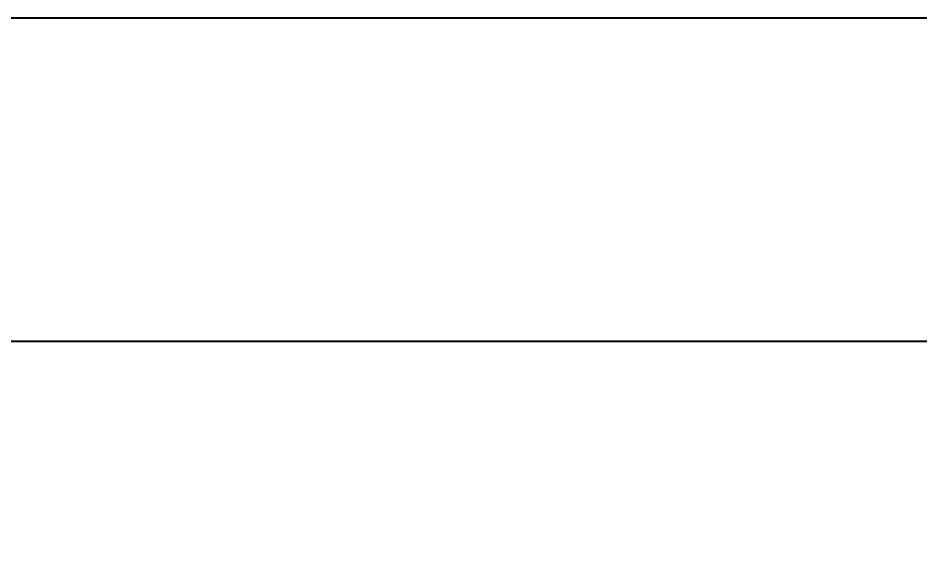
# Model space of a CAD drawing. Header units: metres. Extents: x 198 to 412, y -54 to 17.
# Drawn here: x 253.3561 to 253.6464, y 12.4958 to 12.6649 of the extents above; entities that cross this region are included whole.
import ezdxf
from ezdxf import colors
from ezdxf.entities.mleader import LeaderData, LeaderLine
from ezdxf.math import Vec2, Vec3

# ---------------------------------------------------------------- set-up
doc = ezdxf.new("R2010")
doc.units = ezdxf.units.M
doc.header["$LTSCALE"] = 10
doc.layers.add('A-TEXTOS', color=2, linetype='Continuous')
doc.layers.add('TM-REVEST', color=252, linetype='Continuous')
doc.styles.add('ARIAL', font='arial.ttf')

msp = doc.modelspace()

# ---------------------------------------------------------------- linework, layer by layer
at = {"layer": 'TM-REVEST'}
msp.add_line((254.00651, 12.66489), (252.72655, 12.66489), dxfattribs=at)

# ---------------------------------------------------------------- leaders
at = {"layer": 'A-TEXTOS'}
ml = msp.add_multileader_mtext('Standard', dxfattribs=at)
ml.set_content('4', color=256, style='ARIAL')
ml.set_leader_properties(color=1)
ml.build(insert=Vec2(0, 0))
ml.multileader.update_dxf_attribs({"has_text_frame": 1, "arrow_head_size": 0.08, "scale": 0.02})
ctx = ml.context
ctx.base_point, ctx.scale, ctx.char_height, ctx.arrow_head_size, ctx.landing_gap_size, ctx.plane_origin = Vec3(254.83371, 12.56079), 0.02, 0.08, 0.08, 0.04, Vec3(252.09673, 12.56079)
notes = []
notes.append((ctx, [(0, (1, 1, 0), (254.67371, 12.56079), (1, 0), 0.16, [(0, [(252.1556, 12.56079)], 0, [])])]))
ctx.mtext.insert, ctx.mtext.flow_direction = Vec3(254.87371, 12.60079), 5
for ctx, leaders in notes:
    for number, flags, end, landing, length, lines in leaders:
        leader = LeaderData()
        leader.index, (leader.has_last_leader_line, leader.has_dogleg_vector, leader.attachment_direction) = number, flags
        leader.last_leader_point, leader.dogleg_vector, leader.dogleg_length = Vec3(end), Vec3(landing), length
        for number, points, colour, breaks in lines:
            line = LeaderLine()
            line.index, line.vertices, line.color, line.breaks = number, Vec3.list(points), colors.encode_raw_color(colour), breaks
            leader.lines.append(line)
        ctx.leaders.append(leader)

doc.saveas('drawing.dxf')
